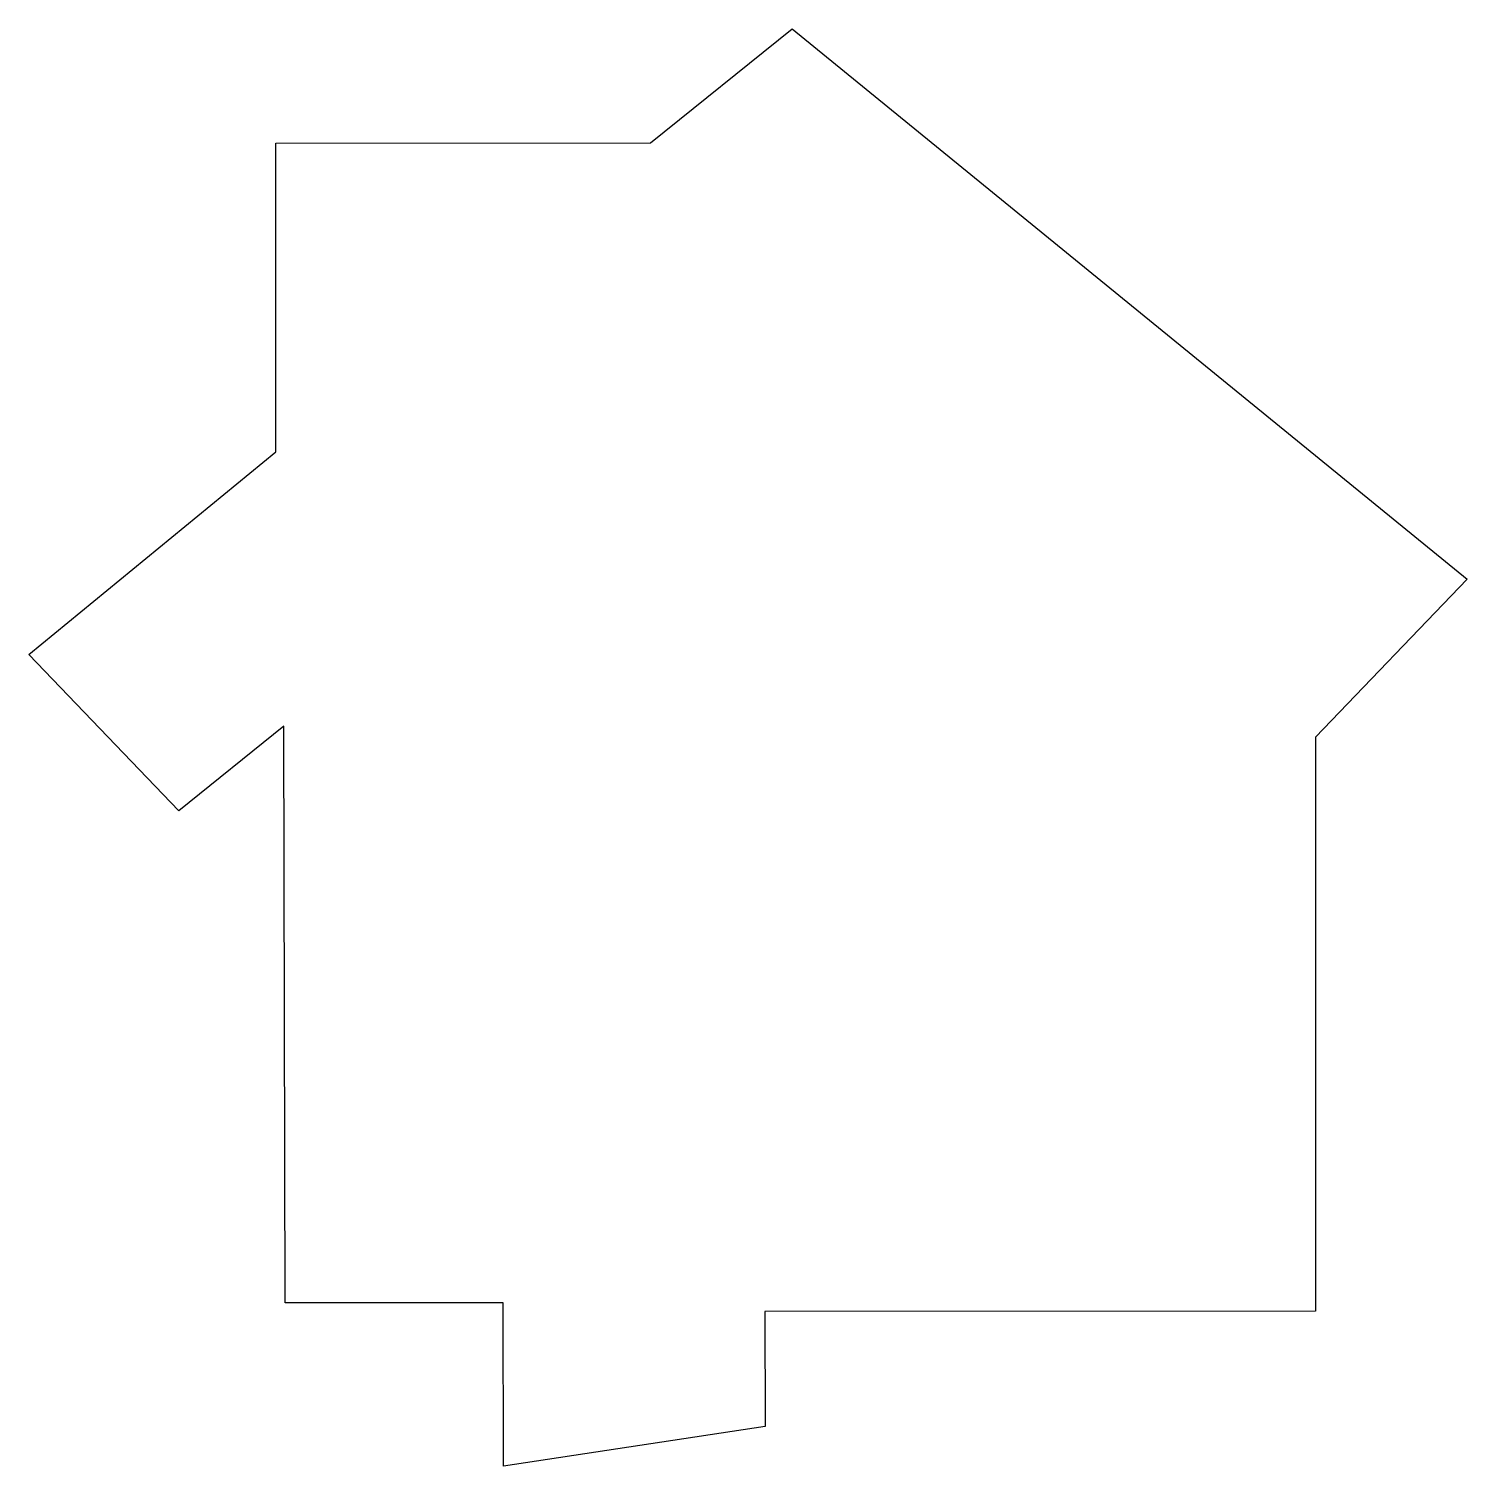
# Model space of a CAD drawing. Extents: x 3.5 to 53.2, y 5.3 to 55.
import ezdxf

# ---------------------------------------------------------------- set-up
doc = ezdxf.new("R2010")
doc.units = 0
doc.layers.add('µCtrl', color=7, linetype='CONTINUOUS')

msp = doc.modelspace()

# ---------------------------------------------------------------- linework, layer by layer
at = {"layer": 'µCtrl', "color": 7}
for p, q in [((24.952844, 51.063236), (29.86312, 55.006222)), ((29.86312, 55.006222), (53.207178, 35.971589)), ((12.002433, 51.048929), (24.952844, 51.063236)), ((12.002433, 40.367659), (12.002433, 51.048929)), ((3.453937, 33.361342), (12.002433, 40.367659)), ((53.207178, 35.971589), (47.963458, 30.507295)), ((8.639708, 27.957435), (3.453937, 33.361342)), ((12.280663, 30.882423), (8.639708, 27.957435)), ((12.324604, 10.933999), (12.280663, 30.882423)), ((47.963458, 30.507295), (47.963458, 10.651759)), ((19.862629, 10.933999), (12.324604, 10.933999)), ((19.868082, 5.286088), (19.862629, 10.933999)), ((47.963458, 10.651759), (28.918493, 10.64162)), ((28.918493, 10.64162), (28.928398, 6.661134)), ((28.928398, 6.661134), (19.868082, 5.286088))]:
    msp.add_line(p, q, dxfattribs=at)

doc.saveas('drawing.dxf')
